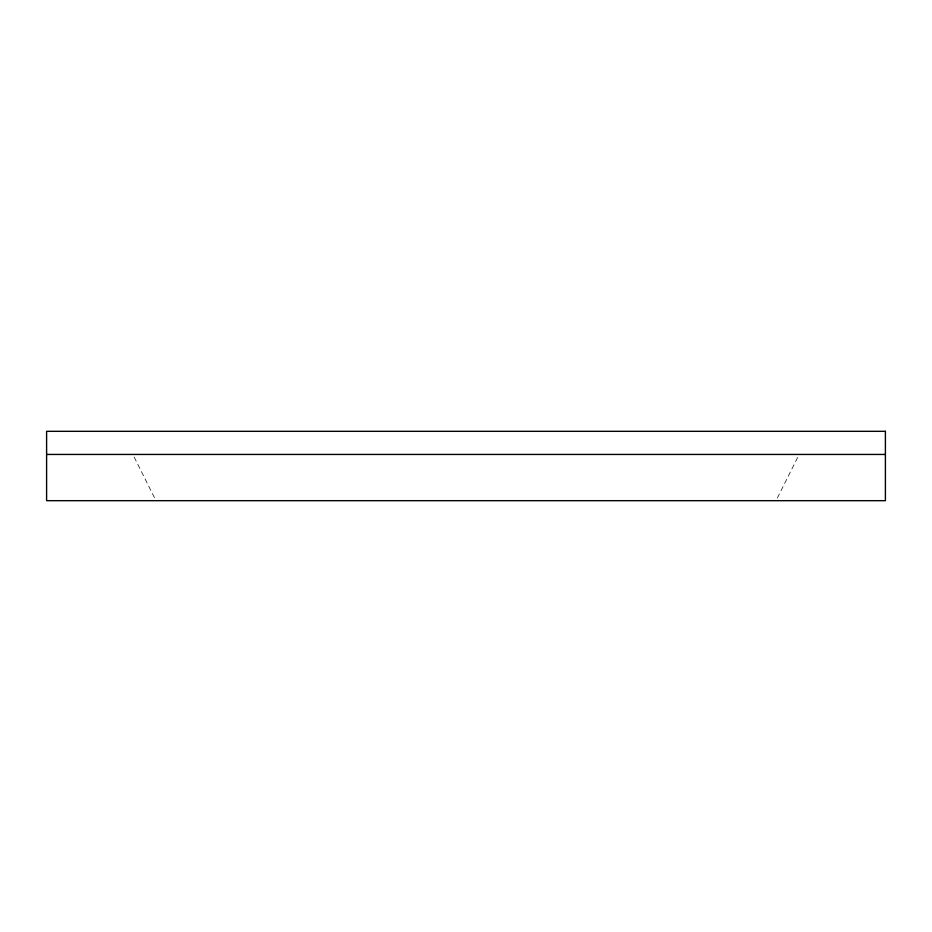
<?xml version="1.0" encoding="UTF-8"?>
<svg xmlns="http://www.w3.org/2000/svg" width="932" height="932" viewBox="0 0 932 932"><rect width="100%" height="100%" fill="white"/><g stroke="black" fill="none" stroke-linecap="round" stroke-linejoin="round"><path stroke-width="0.7" stroke-dasharray="4.66 3.5" d="M777.323 498.107L797.874 457.006M134.126 457.006L154.677 498.107"/><path stroke-width="1.4" d="M46.6 454.443L885.4 454.443M885.4 431.318L46.6 431.318L46.6 500.682L885.4 500.682L885.4 431.318"/></g></svg>
